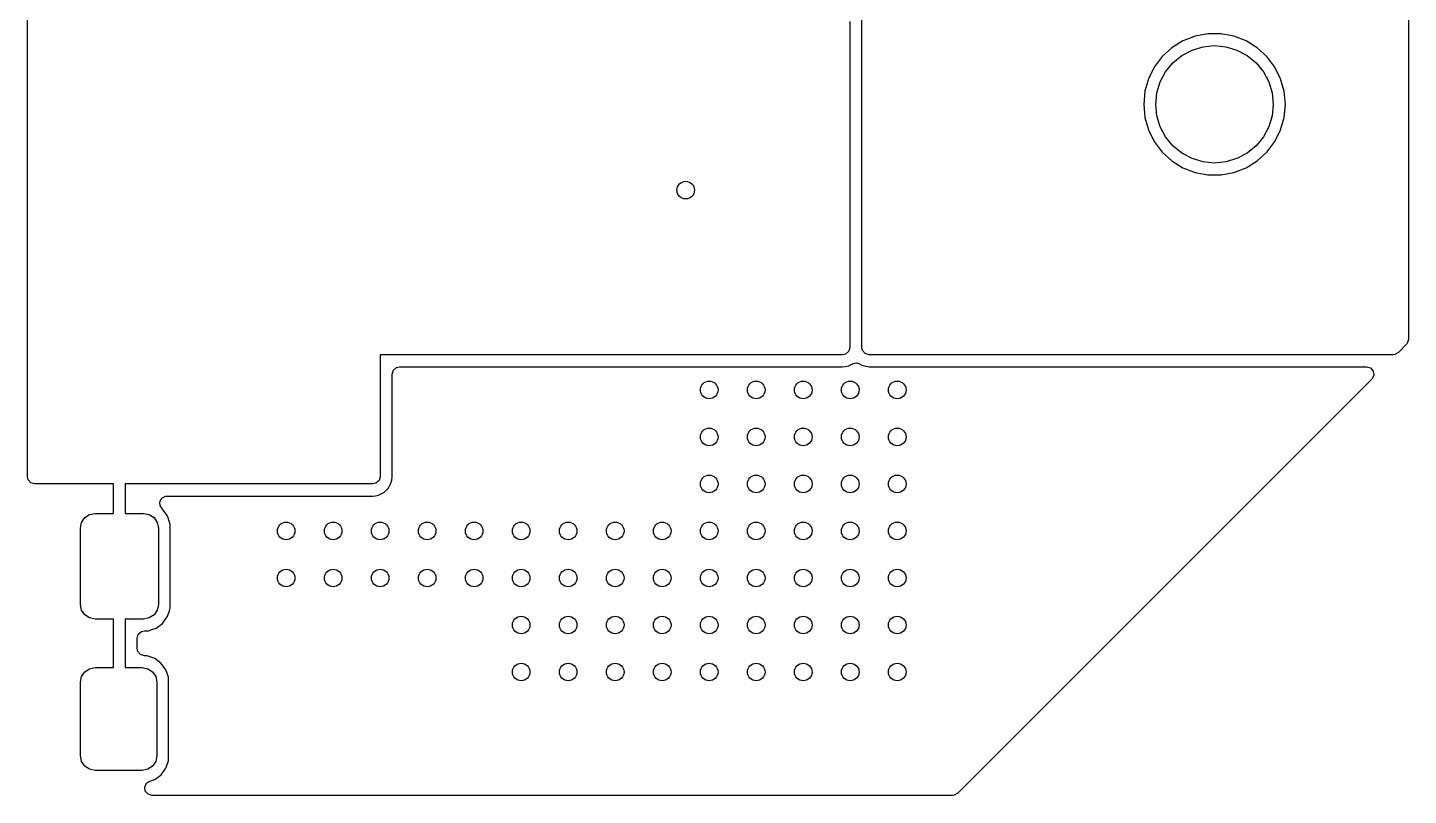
# Model space of a CAD drawing. Extents: x 162.5 to 216.5, y -91.5 to -65.5.
# Drawn here: x 193 to 216.5, y -91.5 to -78.43 of the extents above; entities that cross this region are included whole.
import ezdxf

# ---------------------------------------------------------------- set-up
doc = ezdxf.new("R2010")
doc.units = 0
doc.layers.add('BLACK', color=7, linetype='CONTINUOUS')

msp = doc.modelspace()

# ---------------------------------------------------------------- linework, layer by layer
at = {"layer": 'BLACK', "linetype": 'CONTINUOUS'}
for p, q in [((193, -86.076), (193, -74.3295)), ((207.2, -79.739996), (207.2, -78.124)), ((216.4995, -78.124), (216.4995, -83.741324)), ((206.9945, -78.3295), (206.9945, -83.876)), ((212.662593, -78.660751), (212.473437, -78.777871)), ((212.662599, -78.660749), (212.662593, -78.660751)), ((212.738862, -78.631204), (212.662599, -78.660749)), ((212.870058, -78.580379), (212.738862, -78.631204)), ((213.088755, -78.539497), (212.870058, -78.580379)), ((213.311241, -78.539497), (213.088755, -78.539497)), ((213.529938, -78.580379), (213.311241, -78.539497)), ((213.737396, -78.660749), (213.529938, -78.580379)), ((213.737402, -78.660751), (213.737396, -78.660749)), ((213.926558, -78.777871), (213.737402, -78.660751)), ((212.309018, -78.927758), (212.174941, -79.105305)), ((212.473435, -78.777873), (212.309018, -78.927758)), ((212.473437, -78.777871), (212.473435, -78.777873)), ((212.492891, -79.03289), (212.644428, -78.908527)), ((212.644428, -78.908527), (212.817315, -78.816117)), ((212.817315, -78.816117), (213.004908, -78.759212)), ((213.004908, -78.759212), (213.199998, -78.739997)), ((213.199998, -78.739997), (213.395088, -78.759212)), ((213.395088, -78.759212), (213.582681, -78.816117)), ((213.582681, -78.816117), (213.755568, -78.908527)), ((213.755568, -78.908527), (213.907105, -79.03289)), ((213.92656, -78.777873), (213.926558, -78.777871)), ((214.090977, -78.927758), (213.92656, -78.777873)), ((214.225054, -79.105305), (214.090977, -78.927758)), ((212.174936, -79.105313), (212.075773, -79.304458)), ((212.174941, -79.105305), (212.174936, -79.105313)), ((212.276118, -79.357314), (212.368528, -79.184427)), ((212.368528, -79.184427), (212.492891, -79.03289)), ((213.907105, -79.03289), (214.031468, -79.184427)), ((214.031468, -79.184427), (214.123878, -79.357314)), ((214.225059, -79.105313), (214.225054, -79.105305)), ((214.324222, -79.304458), (214.225059, -79.105313)), ((212.075767, -79.304473), (212.014883, -79.518459)), ((212.075773, -79.304458), (212.075767, -79.304473)), ((212.219213, -79.544907), (212.276118, -79.357314)), ((214.123878, -79.357314), (214.180783, -79.544907)), ((214.324227, -79.304469), (214.324222, -79.304458)), ((214.385113, -79.518461), (214.324227, -79.304469)), ((212.014882, -79.518461), (211.994355, -79.739996)), ((212.014883, -79.518459), (212.014882, -79.518461)), ((212.199998, -79.739997), (212.219213, -79.544907)), ((214.180783, -79.544907), (214.199998, -79.739997)), ((214.405641, -79.739997), (214.385113, -79.518461)), ((207.2, -83.876), (207.2, -79.739996)), ((211.994355, -79.739996), (211.994355, -79.739997)), ((211.994355, -79.739997), (212.014882, -79.961532)), ((212.219213, -79.935087), (212.199998, -79.739997)), ((214.199998, -79.739997), (214.180783, -79.935087)), ((214.385113, -79.961533), (214.405641, -79.739997)), ((212.014882, -79.961532), (212.014883, -79.961534)), ((212.014883, -79.961534), (212.075767, -80.17552)), ((212.276118, -80.12268), (212.219213, -79.935087)), ((212.368528, -80.295567), (212.276118, -80.12268)), ((214.123878, -80.12268), (214.031468, -80.295567)), ((214.180783, -79.935087), (214.123878, -80.12268)), ((214.324227, -80.175525), (214.385113, -79.961533)), ((212.075767, -80.17552), (212.075773, -80.175535)), ((212.075773, -80.175535), (212.174936, -80.37468)), ((212.492891, -80.447104), (212.368528, -80.295567)), ((214.031468, -80.295567), (213.907105, -80.447104)), ((214.225056, -80.374686), (214.324227, -80.175525)), ((212.174936, -80.37468), (212.174941, -80.374688)), ((212.174941, -80.374688), (212.309018, -80.552235)), ((212.309018, -80.552235), (212.473435, -80.70212)), ((212.644428, -80.571467), (212.492891, -80.447104)), ((212.817315, -80.663877), (212.644428, -80.571467)), ((213.755568, -80.571467), (213.582681, -80.663877)), ((213.907105, -80.447104), (213.755568, -80.571467)), ((213.92656, -80.702121), (214.090979, -80.552233)), ((214.090979, -80.552233), (214.225056, -80.374686)), ((212.473435, -80.70212), (212.473437, -80.702122)), ((212.473437, -80.702122), (212.662593, -80.819242)), ((212.662593, -80.819242), (212.662594, -80.819242)), ((212.662594, -80.819242), (212.662597, -80.819244)), ((212.662597, -80.819244), (212.870058, -80.899615)), ((213.004908, -80.720782), (212.817315, -80.663877)), ((213.199998, -80.739997), (213.004908, -80.720782)), ((213.395088, -80.720782), (213.199998, -80.739997)), ((213.582681, -80.663877), (213.395088, -80.720782)), ((213.529938, -80.899615), (213.737399, -80.819244)), ((213.737399, -80.819244), (213.92656, -80.702121)), ((212.870058, -80.899615), (213.088755, -80.940497)), ((213.088755, -80.940497), (213.088757, -80.940497)), ((213.088757, -80.940497), (213.311239, -80.940497)), ((213.311239, -80.940497), (213.311241, -80.940497)), ((213.311241, -80.940497), (213.529938, -80.899615)), ((206.9945, -83.876), (206.974815, -83.943039)), ((207.211206, -83.927511), (207.2, -83.876)), ((216.463181, -83.829005), (216.328505, -83.963681)), ((216.479815, -83.808363), (216.463181, -83.829005)), ((216.4995, -83.741324), (216.479815, -83.808363)), ((206.8705, -84), (199, -84)), ((199, -84), (199, -86.076)), ((206.922011, -83.988794), (206.8705, -84)), ((206.974815, -83.943039), (206.922011, -83.988794)), ((207.256961, -83.980315), (207.211206, -83.927511)), ((207.324, -84), (207.256961, -83.980315)), ((216.240824, -84), (207.324, -84)), ((216.267182, -83.997166), (216.240824, -84)), ((216.328505, -83.963681), (216.267182, -83.997166)), ((199.2055, -84.3295), (199.225185, -84.262461)), ((199.2055, -86.076), (199.2055, -84.3295)), ((199.225185, -84.262461), (199.277989, -84.216706)), ((199.277989, -84.216706), (199.3295, -84.2055)), ((199.3295, -84.2055), (206.870491, -84.2055)), ((206.870491, -84.2055), (206.8705, -84.2055)), ((206.8705, -84.2055), (206.914184, -84.200803)), ((206.914184, -84.200803), (206.943375, -84.194452)), ((206.943375, -84.194452), (206.965674, -84.189602)), ((206.965674, -84.189602), (206.96569, -84.189598)), ((206.96569, -84.189598), (206.965695, -84.189597)), ((206.965695, -84.189597), (206.975873, -84.18711)), ((206.975873, -84.18711), (207.039227, -84.153349)), ((207.039227, -84.153349), (207.107645, -84.139194)), ((207.107645, -84.139194), (207.158073, -84.154561)), ((207.158073, -84.154561), (207.199063, -84.17749)), ((207.199063, -84.17749), (207.266102, -84.197175)), ((207.266102, -84.197175), (207.324, -84.2055)), ((207.324, -84.2055), (215.787324, -84.2055)), ((215.787324, -84.2055), (215.854363, -84.225185)), ((215.854363, -84.225185), (215.900118, -84.277989)), ((215.910062, -84.347147), (215.881037, -84.410703)), ((215.900118, -84.277989), (215.910062, -84.347147)), ((215.875005, -84.417181), (208.829005, -91.463181)), ((215.881037, -84.410703), (215.875005, -84.417181)), ((193.011206, -86.127511), (193, -86.076)), ((193.056961, -86.180315), (193.011206, -86.127511)), ((193.124, -86.2), (193.056961, -86.180315)), ((194.463234, -86.2), (193.124, -86.2)), ((194.463652, -86.700002), (194.463234, -86.2)), ((198.876, -86.2), (194.661329, -86.2)), ((194.661329, -86.2), (194.661748, -86.700002)), ((198.927511, -86.188794), (198.876, -86.2)), ((198.980315, -86.143039), (198.927511, -86.188794)), ((199, -86.076), (198.980315, -86.143039)), ((199.132843, -86.280754), (199.17749, -86.200937)), ((199.17749, -86.200937), (199.197175, -86.133898)), ((199.197175, -86.133898), (199.2055, -86.076)), ((195.251364, -86.503963), (195.284433, -86.442415)), ((195.284433, -86.442415), (195.345528, -86.408515)), ((195.345528, -86.408515), (195.372706, -86.4055)), ((195.372706, -86.4055), (198.875991, -86.4055)), ((198.875991, -86.4055), (198.876, -86.4055)), ((198.876, -86.4055), (198.919684, -86.400803)), ((198.919684, -86.400803), (198.948875, -86.394452)), ((198.948875, -86.394452), (198.971174, -86.389602)), ((198.971174, -86.389602), (198.97119, -86.389598)), ((198.97119, -86.389598), (198.971195, -86.389597)), ((198.971195, -86.389597), (198.981373, -86.38711)), ((198.981373, -86.38711), (199.062085, -86.3441)), ((199.062085, -86.3441), (199.114889, -86.298345)), ((199.114889, -86.298345), (199.132843, -86.280754)), ((194.05433, -86.719032), (194.150001, -86.700002)), ((194.150001, -86.700002), (194.463652, -86.700002)), ((194.661748, -86.700002), (194.975001, -86.700002)), ((194.975001, -86.700002), (195.070672, -86.719032)), ((195.25682, -86.57362), (195.251364, -86.503963)), ((195.291958, -86.619902), (195.25682, -86.57362)), ((195.29058, -86.621281), (195.291958, -86.619902)), ((195.297149, -86.62785), (195.29058, -86.621281)), ((195.297149, -86.627851), (195.297149, -86.62785)), ((195.297151, -86.627852), (195.297149, -86.627851)), ((195.377794, -86.73712), (195.297151, -86.627852)), ((193.900001, -86.950002), (193.919031, -86.854331)), ((193.919031, -86.854331), (193.973224, -86.773225)), ((193.973224, -86.773225), (194.05433, -86.719032)), ((195.070672, -86.719032), (195.151778, -86.773225)), ((195.151778, -86.773225), (195.205971, -86.854331)), ((195.205971, -86.854331), (195.225001, -86.950002)), ((195.386541, -86.762117), (195.377794, -86.73712)), ((195.422647, -86.865301), (195.386541, -86.762117)), ((195.425501, -86.895732), (195.422647, -86.865301)), ((195.425501, -88.304271), (195.425501, -86.895732)), ((193.900001, -88.250002), (193.900001, -86.950002)), ((195.225001, -86.950002), (195.225001, -88.250002)), ((193.919031, -88.345673), (193.900001, -88.250002)), ((193.973224, -88.426779), (193.919031, -88.345673)), ((195.205971, -88.345673), (195.151778, -88.426779)), ((195.225001, -88.250002), (195.205971, -88.345673)), ((195.407723, -88.377351), (195.422647, -88.334703)), ((195.422647, -88.334701), (195.425501, -88.304271)), ((195.422647, -88.334703), (195.422647, -88.334701)), ((194.05433, -88.480972), (193.973224, -88.426779)), ((194.150001, -88.500002), (194.05433, -88.480972)), ((194.463164, -88.500002), (194.150001, -88.500002)), ((194.463772, -89.325), (194.463164, -88.500002)), ((194.975001, -88.500002), (194.661258, -88.500002)), ((194.661258, -88.500002), (194.661865, -89.325)), ((195.070672, -88.480972), (194.975001, -88.500002)), ((195.151778, -88.426779), (195.070672, -88.480972)), ((195.187883, -88.652795), (195.297151, -88.572152)), ((195.297151, -88.572152), (195.377794, -88.462884)), ((195.377794, -88.462884), (195.407723, -88.377351)), ((194.863001, -88.824502), (194.882686, -88.757463)), ((194.863001, -89.0005), (194.863001, -88.824502)), ((194.882686, -88.757463), (194.93549, -88.711708)), ((194.93549, -88.711708), (194.987001, -88.700502)), ((194.987001, -88.700502), (195.029271, -88.700502)), ((195.029271, -88.700502), (195.0597, -88.697648)), ((195.0597, -88.697648), (195.059702, -88.697648)), ((195.059702, -88.697648), (195.131152, -88.672646)), ((195.131152, -88.672646), (195.187883, -88.652795)), ((194.874207, -89.052011), (194.863001, -89.0005)), ((194.919962, -89.104815), (194.874207, -89.052011)), ((194.987001, -89.1245), (194.919962, -89.104815)), ((195.004266, -89.1245), (194.987001, -89.1245)), ((195.00427, -89.1245), (195.004266, -89.1245)), ((195.0347, -89.127353), (195.00427, -89.1245)), ((195.16288, -89.172206), (195.0347, -89.127353)), ((195.162882, -89.172207), (195.16288, -89.172206)), ((195.27215, -89.25285), (195.162882, -89.172207)), ((195.352792, -89.362117), (195.27215, -89.25285)), ((193.9, -89.575), (193.91903, -89.479329)), ((193.91903, -89.479329), (193.973223, -89.398223)), ((193.973223, -89.398223), (194.054329, -89.34403)), ((194.054329, -89.34403), (194.15, -89.325)), ((194.15, -89.325), (194.463772, -89.325)), ((194.661865, -89.325), (194.95, -89.325)), ((194.95, -89.325), (195.045671, -89.34403)), ((195.045671, -89.34403), (195.126777, -89.398223)), ((195.126777, -89.398223), (195.18097, -89.479329)), ((195.18097, -89.479329), (195.2, -89.575)), ((195.352793, -89.362119), (195.352792, -89.362117)), ((195.397646, -89.490298), (195.352793, -89.362119)), ((195.397646, -89.4903), (195.397646, -89.490298)), ((195.4005, -89.52073), (195.397646, -89.4903)), ((195.4005, -90.879269), (195.4005, -89.52073)), ((193.9, -90.825), (193.9, -89.575)), ((195.2, -89.575), (195.2, -90.825)), ((193.91903, -90.920671), (193.9, -90.825)), ((193.973223, -91.001777), (193.91903, -90.920671)), ((195.18097, -90.920671), (195.126777, -91.001777)), ((195.2, -90.825), (195.18097, -90.920671)), ((195.375219, -90.97379), (195.397646, -90.909701)), ((195.397646, -90.909699), (195.4005, -90.879269)), ((195.397646, -90.909701), (195.397646, -90.909699)), ((194.054329, -91.05597), (193.973223, -91.001777)), ((194.15, -91.075), (194.054329, -91.05597)), ((194.95, -91.075), (194.15, -91.075)), ((195.045671, -91.05597), (194.95, -91.075)), ((195.126777, -91.001777), (195.045671, -91.05597)), ((195.162882, -91.227793), (195.27215, -91.14715)), ((195.27215, -91.14715), (195.352793, -91.037882)), ((195.352793, -91.037882), (195.375219, -90.97379)), ((194.993462, -91.357853), (195.022487, -91.294297)), ((195.003406, -91.427011), (194.993462, -91.357853)), ((195.022487, -91.294297), (195.075245, -91.258459)), ((195.075245, -91.258459), (195.115868, -91.244243)), ((195.115868, -91.244243), (195.162882, -91.227793)), ((195.049161, -91.479815), (195.003406, -91.427011)), ((195.1162, -91.4995), (195.049161, -91.479815)), ((208.741324, -91.4995), (195.1162, -91.4995)), ((208.767682, -91.496666), (208.741324, -91.4995)), ((208.829005, -91.463181), (208.767682, -91.496666))]:
    msp.add_line(p, q, dxfattribs=at)
at = {"layer": 'BLACK'}
for centre in [(204.2, -81.2), (204.6, -84.6), (205.4, -84.6), (206.2, -84.6), (207, -84.6), (207.8, -84.6), (204.6, -85.4), (205.4, -85.4), (206.2, -85.4), (207, -85.4), (207.8, -85.4), (204.6, -86.2), (205.4, -86.2), (206.2, -86.2), (207, -86.2), (207.8, -86.2), (197.4, -87), (198.2, -87), (199, -87), (199.8, -87), (200.6, -87), (201.4, -87), (202.2, -87), (203, -87), (203.8, -87), (204.6, -87), (205.4, -87), (206.2, -87), (207, -87), (207.8, -87), (197.4, -87.8), (198.2, -87.8), (199, -87.8), (199.8, -87.8), (200.6, -87.8), (201.4, -87.8), (202.2, -87.8), (203, -87.8), (203.8, -87.8), (204.6, -87.8), (205.4, -87.8), (206.2, -87.8), (207, -87.8), (207.8, -87.8), (201.4, -88.6), (202.2, -88.6), (203, -88.6), (203.8, -88.6), (204.6, -88.6), (205.4, -88.6), (206.2, -88.6), (207, -88.6), (207.8, -88.6), (201.4, -89.4), (202.2, -89.4), (203, -89.4), (203.8, -89.4), (204.6, -89.4), (205.4, -89.4), (206.2, -89.4), (207, -89.4), (207.8, -89.4)]:
    msp.add_circle(centre, 0.15, dxfattribs=at)

doc.saveas('drawing.dxf')
